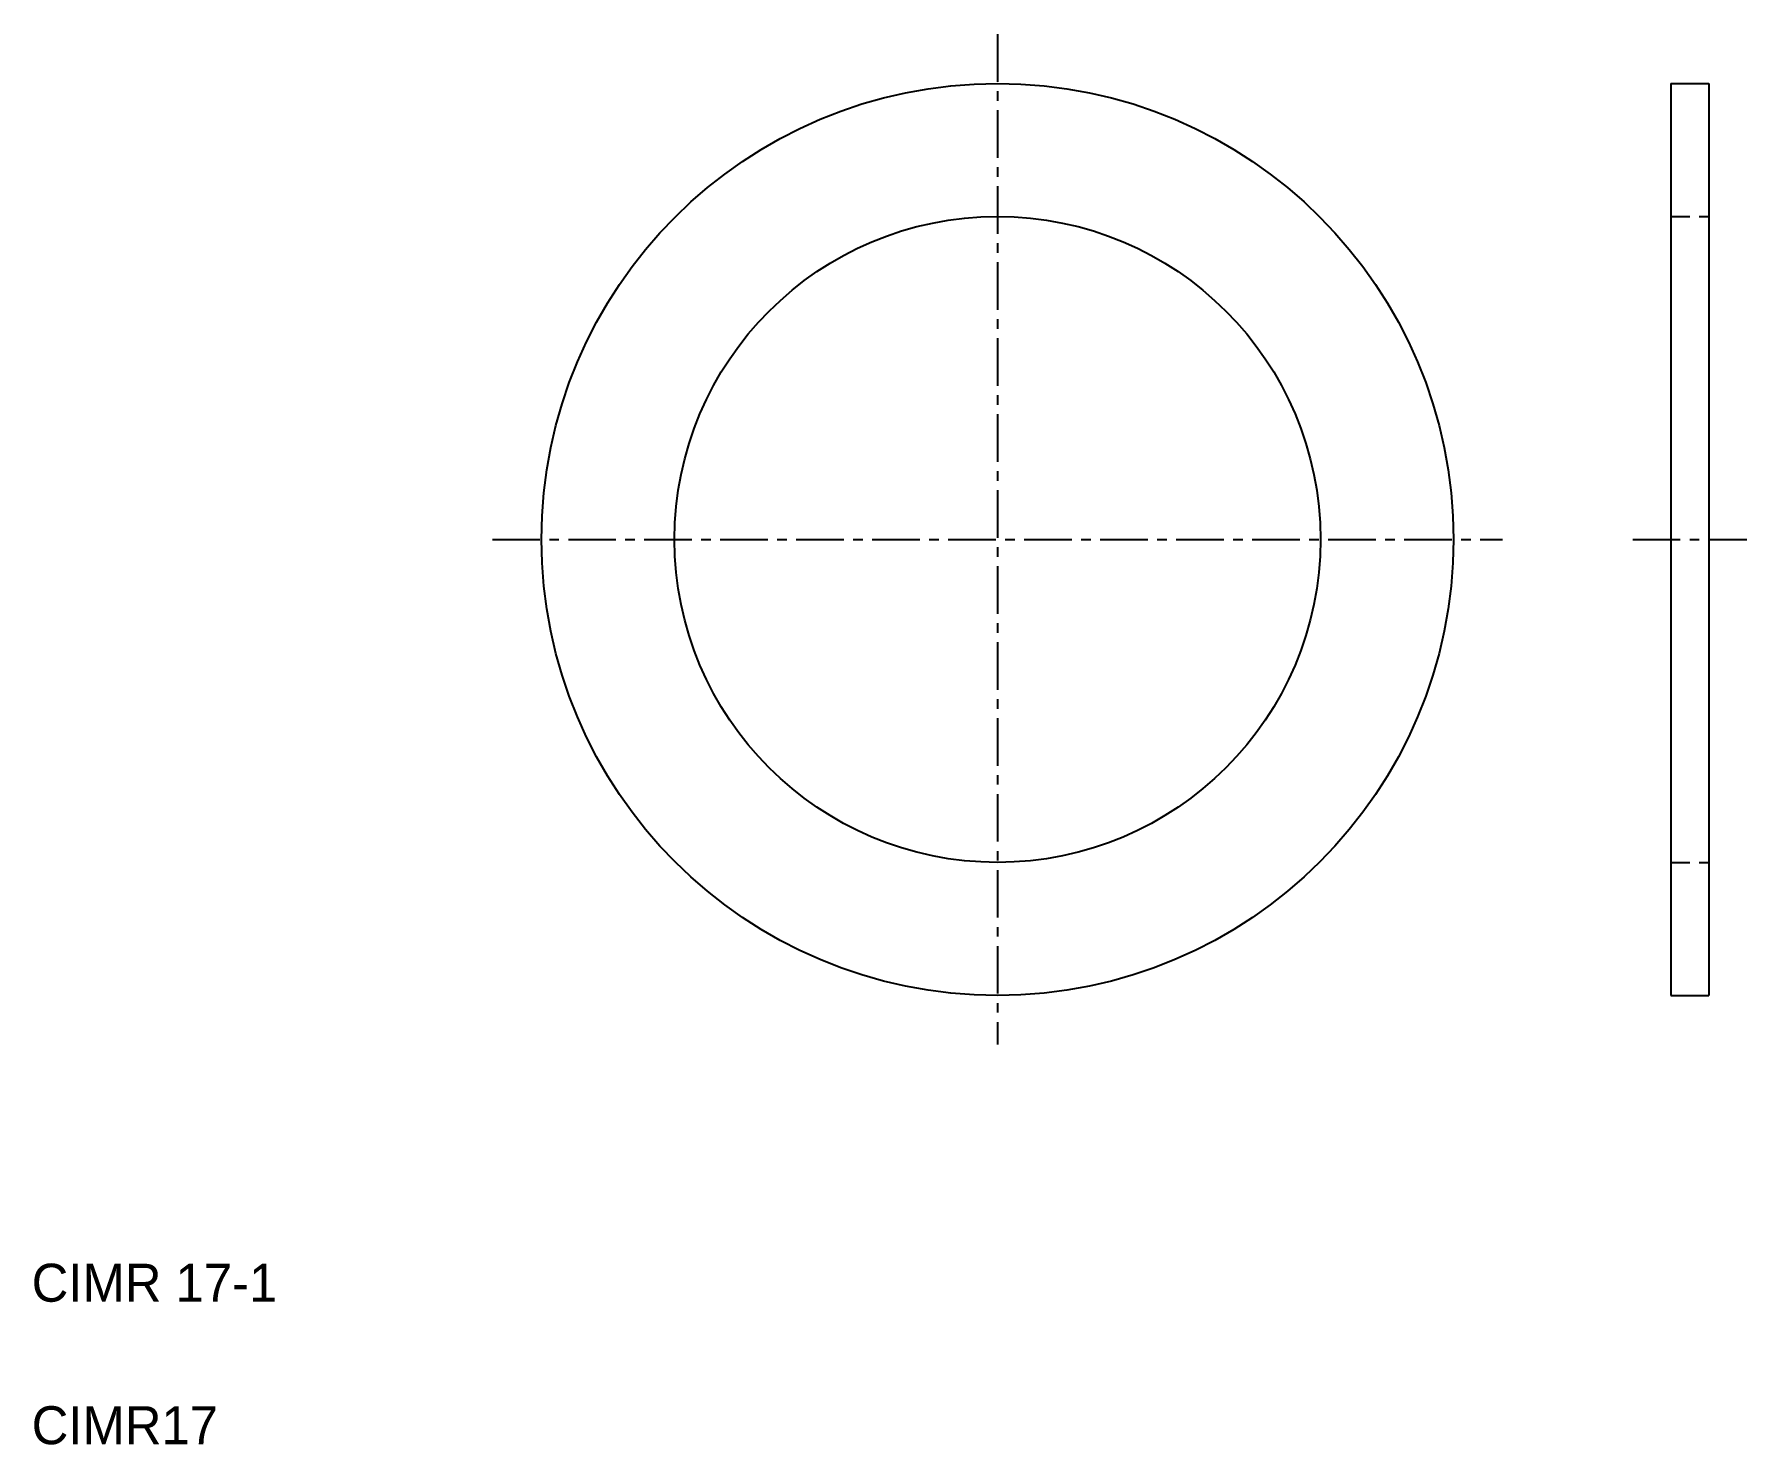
# Model space of a CAD drawing. Extents: x 2.6 to 47.6, y 2.5 to 39.6.
import ezdxf

# ---------------------------------------------------------------- set-up
doc = ezdxf.new("R2010")
doc.units = 0
doc.linetypes.add('CENTER', pattern=[2, 1.25, -0.25, 0.25, -0.25])
doc.linetypes.add('DASHED', pattern=[0.75, 0.5, -0.25])
doc.layers.get('0').update_dxf_attribs({"linetype": 'CONTINUOUS'})
doc.layers.add('CENTER', color=1, linetype='CENTER')

msp = doc.modelspace()

# ---------------------------------------------------------------- linework, layer by layer
at = {"color": 7, "linetype": 'CONTINUOUS'}
for p, q in [((45.641, 38.312), (45.641, 14.312)), ((45.641, 38.312), (46.641, 38.312)), ((46.641, 38.312), (46.641, 14.312)), ((45.641, 14.312), (46.641, 14.312))]:
    msp.add_line(p, q, dxfattribs=at)
at = {"color": 3, "linetype": 'DASHED'}
for p, q in [((45.641, 34.812), (46.641, 34.812)), ((45.641, 17.812), (46.641, 17.812))]:
    msp.add_line(p, q, dxfattribs=at)
at = {"color": 7, "linetype": 'CONTINUOUS'}
for radius in [12, 8.5]:
    msp.add_circle((27.92, 26.312), radius, dxfattribs=at)
at = {"layer": 'CENTER', "color": 1, "linetype": 'CENTER'}
for p, q in [((27.92, 39.608), (27.92, 13.016)), ((14.625, 26.312), (41.216, 26.312)), ((44.641, 26.312), (47.641, 26.312))]:
    msp.add_line(p, q, dxfattribs=at)

# ---------------------------------------------------------------- texts
at = {"color": 7, "linetype": 'CONTINUOUS'}
for s, p in [('CIMR 17-1', (2.5, 6.25)), ('CIMR17', (2.5, 2.5))]:
    msp.add_text(s, height=1, dxfattribs=at).set_placement(p)

doc.saveas('drawing.dxf')
